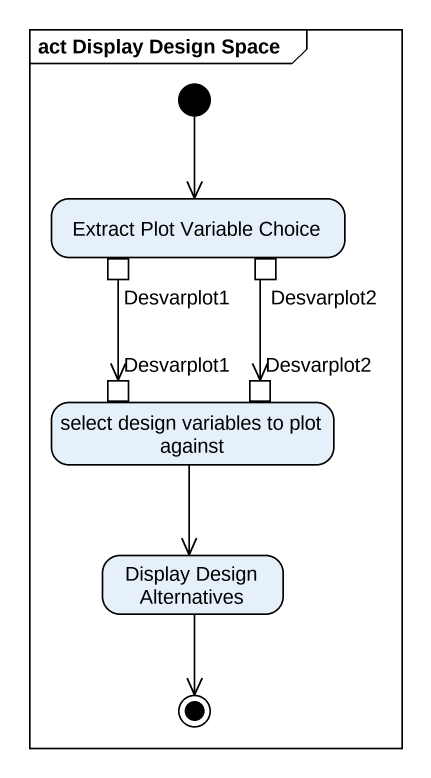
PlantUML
@startuml
mainframe act Display Design Space
hide empty description
state "Extract Plot Variable Choice" as Extract_Plot_Variable_Choice {
  state Desvarplot1 <<outputPin>>
  state Desvarplot2 <<outputPin>>
}
state "select design variables to plot against" as select_design_variables_to {
  state "Desvarplot1" as Desvarplot1_2 <<inputPin>>
  state "Desvarplot2" as Desvarplot2_2 <<inputPin>>
}
state "Display Design Alternatives" as Display_Design_Alternatives
[*] --> Extract_Plot_Variable_Choice
Desvarplot1 --> Desvarplot1_2
Desvarplot2 --> Desvarplot2_2
select_design_variables_to --> Display_Design_Alternatives
Display_Design_Alternatives --> [*]
@enduml
